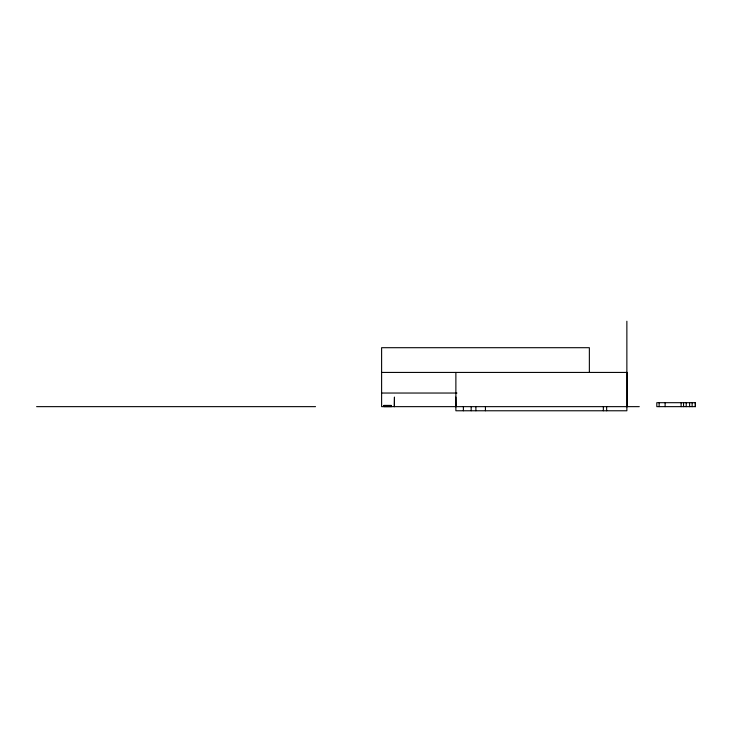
<?xml version="1.0" encoding="UTF-8"?>
<svg xmlns="http://www.w3.org/2000/svg" width="732" height="732" viewBox="0 0 732 732"><rect width="100%" height="100%" fill="white"/><g stroke="black" fill="none" stroke-linecap="round" stroke-linejoin="round"><path stroke-width="1.1" d="M381.61 372.432L627.278 372.432L627.278 406.644M381.61 393.038L456.951 393.038M455.88 397.083L456.045 406.644M384.035 405.61L391.044 405.61L391.044 406.434L384.035 406.434M391.199 406.599L383.879 406.599L383.833 405.409L391.254 405.409L391.254 406.644M36.6 406.644L315.529 406.644M639.274 406.644L381.61 406.644L381.61 347.7L589.361 347.7L589.361 372.432M695.263 402.692L695.308 406.644M692.133 402.692L692.133 406.644M689.617 402.692L689.617 406.644M686.204 402.692L686.204 406.644M683.551 402.692L683.551 406.644M681.117 402.692L681.117 406.644M665.114 402.692L665.114 406.644M659.139 402.692L659.139 406.644M626.867 321.229L626.867 410.771L455.88 410.771L455.88 372.432M606.645 406.644L606.645 410.771M603.351 406.644L603.351 410.771M485.435 406.644L485.435 410.771M475.892 406.644L475.892 410.771M471.17 406.644L471.17 410.771M463.383 406.644L463.383 410.771M394.438 406.644L394.457 397.083L394.274 406.644M387.621 405.61L387.621 406.434M387.457 405.528L387.457 406.516M383.952 405.528L383.952 406.516M695.4 402.692L656.805 402.692L656.805 406.644L695.4 406.644L695.4 402.692"/></g></svg>
